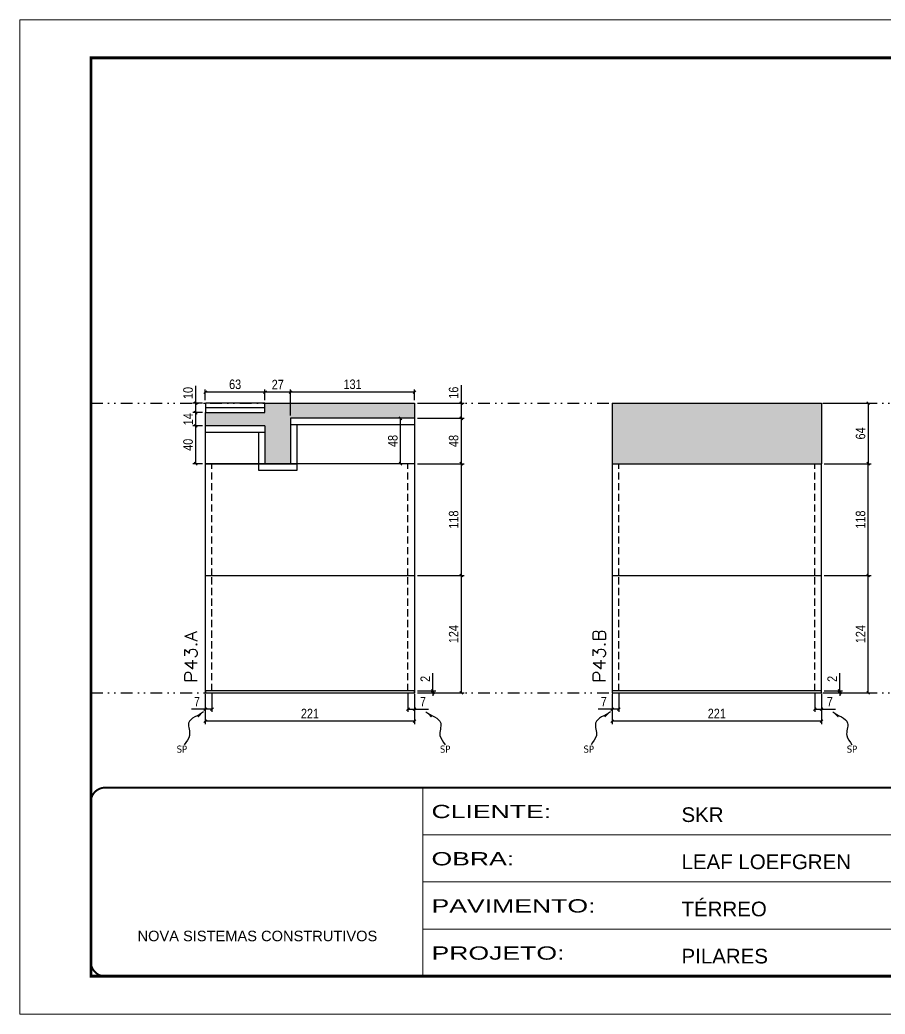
# Model space of a CAD drawing. Extents: x 14400 to 27878, y -21631 to 6985.
# Drawn here: x 14400 to 15314, y -12442 to -11392 of the extents above; entities that cross this region are included whole.
import ezdxf

# ---------------------------------------------------------------- set-up
doc = ezdxf.new("R2010")
doc.units = 0
for name, pattern in [('CONTINUO', [0]), ('DASHED', [0.75, 0.5, -0.25]), ('DIVIDE2', [0.625, 0.25, -0.125, 0, -0.125, 0, -0.125]), ('HIDDEN', [0.375, 0.25, -0.125])]:
    doc.linetypes.add(name, pattern=pattern)
for name, color, linetype in [('COTA', 241, 'Continuous'), ('Nível', 160, 'Continuous'), ('Painéis', 200, 'Continuous'), ('SARR_2.2x10', 60, 'Continuous'), ('SARR_2.2x7', 40, 'Continuous'), ('Sarrafo de Pressão', 42, 'HIDDEN'), ('texto', 7, 'Continuous')]:
    doc.layers.add(name, color=color, linetype=linetype)
for name, color, linetype, lineweight in [('Folhas', 255, 'Continuous', 9), ('SARRAFO DE PRESSAO', 251, 'DASHED', 9), ('Texto Seção', 7, 'Continuous', 15)]:
    doc.layers.add(name, color=color, linetype=linetype, lineweight=lineweight)
doc.styles.add('ARIAL', font='arial.ttf')
doc.styles.add('COTA TECNICA', font='techl___.ttf', dxfattribs={"height": 10})
doc.styles.add('COTA TECNICA-50', font='techl___.ttf', dxfattribs={"height": 10})
doc.styles.add('REGUA-120', font='ROMANS.shx', dxfattribs={"height": 15})
doc.styles.get("Standard").update_dxf_attribs({"font": 'arial.ttf'})
doc.styles.add('Tecnologia', font='')
doc.styles.get('Tecnologia').set_extended_font_data('Forgotten Futurist')
doc.dimstyles.new('COTA PAINEL-50', dxfattribs={"dimtxt": 10, "dimasz": 3, "dimexe": 3, "dimexo": 3, "dimgap": 3, "dimtad": 1, "dimdec": 1, "dimzin": 12, "dimdsep": 46, "dimtxsty": 'COTA TECNICA-50', "dimblk1": 'OBLIQUE', "dimblk2": 'OBLIQUE', "dimsah": 1, "dimcen": 0.9, "dimclrd": 4, "dimclre": 4, "dimclrt": 240, "dimadec": 1, "dimazin": 3, "dimtfac": 1, "dimtdec": 1, "dimtmove": 0, "dimatfit": 3, "dimfxl": 1, "dimtolj": 1, "dimtzin": 12, "dimarcsym": 0})
doc.dimstyles.new('PAINEL', dxfattribs={"dimtxt": 10, "dimasz": 3, "dimexe": 3, "dimexo": 3, "dimgap": 3, "dimtad": 1, "dimdec": 1, "dimzin": 12, "dimdsep": 46, "dimtxsty": 'COTA TECNICA', "dimblk1": 'OBLIQUE', "dimblk2": 'OBLIQUE', "dimsah": 1, "dimcen": 0.9, "dimclrd": 4, "dimclre": 4, "dimclrt": 240, "dimadec": 1, "dimazin": 3, "dimtfac": 1, "dimtdec": 1, "dimtmove": 0, "dimatfit": 3, "dimfxl": 1, "dimtolj": 1, "dimtzin": 12, "dimarcsym": 0})
doc.dimstyles.get("Standard").update_dxf_attribs({"dimtxt": 0.18, "dimasz": 0.18, "dimexe": 0.18, "dimexo": 0.0625, "dimgap": 0.09, "dimtad": 0, "dimtih": 1, "dimtoh": 1, "dimdec": 4, "dimzin": 0, "dimdsep": 46, "dimtxsty": 'Standard', "dimcen": 0.09, "dimadec": 0, "dimazin": 0, "dimtfac": 1, "dimtdec": 4, "dimtofl": 0, "dimtmove": 0, "dimatfit": 3, "dimfxl": 1, "dimtolj": 1, "dimtzin": 0, "dimarcsym": 0})

# ---------------------------------------------------------------- blocks, each defined once
blk = doc.blocks.new('9999999999')
at = {"color": 30, "linetype": 'CONTINUO'}
for p, q in [((98564.6, 34230.2), (98564.6, 34429.4)), ((98564.6, 34379.6), (99584, 34379.6)), ((98564.6, 34329.8), (99488, 34329.8)), ((98564.6, 34280), (99488, 34280))]:
    blk.add_line(p, q, dxfattribs=at)
at = {"color": 30, "linetype": 'CONTINUO', "const_width": 2}
blk.add_lwpolyline([(99584, 34230.2), (99584, 34414.4, 0.414214), (99569, 34429.4), (98229, 34429.4, 0.414214), (98214, 34414.4), (98214, 34245.2, 0.414214), (98229, 34230.2), (99584, 34230.2)], format="xyb", dxfattribs=at)
at = {"layer": 'Folhas'}
blk.add_lwpolyline([(98139, 34190.2), (99624, 34190.2), (99624, 35240.2), (98139, 35240.2)], close=True, dxfattribs=at)
at = {"layer": 'Folhas', "color": 30, "const_width": 3}
blk.add_lwpolyline([(98214, 34230.2), (99584, 34230.2), (99584, 35200.2), (98214, 35200.2)], close=True, dxfattribs=at)
at = {"color": 7, "linetype": 'Continuous', "ltscale": 5, "style": 'ARIAL'}
for s, height, p in [('SKR', 15.48, (98837.7, 34393.1)), ('LEAF LOEFGREN', 15.483, (98837.7, 34343.3)), ('TÉRREO', 15.48, (98837.7, 34293.5)), ('NOVA SISTEMAS CONSTRUTIVOS', 11.059, (98263.2, 34267.2)), ('PILARES', 15.48, (98837.7, 34243.7))]:
    blk.add_text(s, height=height, dxfattribs=at).set_placement(p)
at = {"layer": 'Folhas', "color": 7, "style": 'Tecnologia', "width": 1.5}
for s, p in [('CLIENTE:', (98573.7, 34397.2)), ('OBRA:', (98573.7, 34347.3)), ('PAVIMENTO:', (98573.7, 34297.5)), ('PROJETO:', (98573.7, 34247.7))]:
    blk.add_text(s, height=14, dxfattribs=at).set_placement(p)
blk = doc.blocks.new('_Oblique')
at = {"color": 0, "linetype": 'ByBlock', "lineweight": -2}
blk.add_line((-0.5, -0.5), (0.5, 0.5), dxfattribs=at)
blk = doc.blocks.new('*D2497')
at = {"layer": 'COTA', "color": 4, "lineweight": -2, "transparency": 16777216}
for p, q in [((14595.8, -12104.2), (14595.8, -12136.1)), ((14816.8, -12104.2), (14816.8, -12136.1)), ((14816.8, -12133.1), (14595.8, -12133.1))]:
    blk.add_line(p, q, dxfattribs=at)
at = {"layer": 'Defpoints', "color": 0, "transparency": 16777216}
for p in [(14595.8, -12101.2), (14816.8, -12101.2), (14595.8, -12133.1)]:
    blk.add_point(p, dxfattribs=at)
at = {"layer": 'COTA', "color": 4, "lineweight": -2, "transparency": 16777216, "xscale": 3, "yscale": 3, "zscale": 3, "rotation": 180}
blk.add_blockref('_Oblique', (14595.8, -12133.1), dxfattribs=at)
at = {"layer": 'COTA', "color": 4, "lineweight": -2, "transparency": 16777216, "xscale": 3, "yscale": 3, "zscale": 3}
blk.add_blockref('_Oblique', (14816.8, -12133.1), dxfattribs=at)
at = {"layer": 'COTA', "color": 240, "transparency": 16777216, "insert": (14706.3, -12125), "char_height": 10, "attachment_point": 5, "style": 'COTA TECNICA'}
blk.add_mtext('\\A1;221', dxfattribs=at)
blk = doc.blocks.new('*D2498')
at = {"layer": 'COTA', "color": 4, "lineweight": -2, "transparency": 16777216}
for p, q in [((14809.8, -12104.2), (14809.8, -12123.4)), ((14816.8, -12106.2), (14816.8, -12123.4)), ((14809.8, -12120.4), (14816.8, -12120.4)), ((14816.8, -12120.4), (14831.6, -12120.4))]:
    blk.add_line(p, q, dxfattribs=at)
at = {"layer": 'Defpoints', "color": 0, "transparency": 16777216}
for p in [(14809.8, -12101.2), (14816.8, -12103.2), (14816.8, -12120.4)]:
    blk.add_point(p, dxfattribs=at)
at = {"layer": 'COTA', "color": 4, "lineweight": -2, "transparency": 16777216, "xscale": 3, "yscale": 3, "zscale": 3, "rotation": 180}
blk.add_blockref('_Oblique', (14809.8, -12120.4), dxfattribs=at)
at = {"layer": 'COTA', "color": 4, "lineweight": -2, "transparency": 16777216, "xscale": 3, "yscale": 3, "zscale": 3}
blk.add_blockref('_Oblique', (14816.8, -12120.4), dxfattribs=at)
at = {"layer": 'COTA', "color": 240, "transparency": 16777216, "insert": (14825.7, -12112.4), "char_height": 10, "attachment_point": 5, "style": 'COTA TECNICA-50'}
blk.add_mtext('\\A1;7', dxfattribs=at)
blk = doc.blocks.new('*D2499')
at = {"layer": 'COTA', "color": 4, "lineweight": -2, "transparency": 16777216}
for p, q in [((14595.8, -12106.2), (14595.8, -12123.4)), ((14602.8, -12104.2), (14602.8, -12123.4)), ((14595.8, -12120.4), (14581.1, -12120.4)), ((14602.8, -12120.4), (14595.8, -12120.4))]:
    blk.add_line(p, q, dxfattribs=at)
at = {"layer": 'Defpoints', "color": 0, "transparency": 16777216}
for p in [(14595.8, -12103.2), (14602.8, -12101.2), (14595.8, -12120.4)]:
    blk.add_point(p, dxfattribs=at)
at = {"layer": 'COTA', "color": 4, "lineweight": -2, "transparency": 16777216, "xscale": 3, "yscale": 3, "zscale": 3, "rotation": 180}
blk.add_blockref('_Oblique', (14595.8, -12120.4), dxfattribs=at)
at = {"layer": 'COTA', "color": 4, "lineweight": -2, "transparency": 16777216, "xscale": 3, "yscale": 3, "zscale": 3}
blk.add_blockref('_Oblique', (14602.8, -12120.4), dxfattribs=at)
at = {"layer": 'COTA', "color": 240, "transparency": 16777216, "insert": (14587, -12112.4), "char_height": 10, "attachment_point": 5, "style": 'COTA TECNICA-50'}
blk.add_mtext('\\A1;7', dxfattribs=at)
blk = doc.blocks.new('*D2500')
at = {"layer": 'COTA', "color": 4, "lineweight": -2, "transparency": 16777216}
for p, q in [((14836.1, -12101.2), (14836.1, -12082.4)), ((14819.8, -12101.2), (14839.1, -12101.2)), ((14819.8, -12103.2), (14839.1, -12103.2)), ((14836.1, -12103.2), (14836.1, -12101.2)), ((14836.1, -12103.2), (14836.1, -12106.2))]:
    blk.add_line(p, q, dxfattribs=at)
at = {"layer": 'Defpoints', "color": 0, "transparency": 16777216}
for p in [(14816.8, -12101.2), (14816.8, -12103.2), (14836.1, -12103.2)]:
    blk.add_point(p, dxfattribs=at)
at = {"layer": 'COTA', "color": 4, "lineweight": -2, "transparency": 16777216, "xscale": 3, "yscale": 3, "zscale": 3}
for p, rotation in [((14836.1, -12101.2), 270), ((14836.1, -12103.2), 90)]:
    blk.add_blockref('_Oblique', p, dxfattribs=dict(at, rotation=rotation))
at = {"layer": 'COTA', "color": 240, "transparency": 16777216, "insert": (14828.1, -12088.4), "char_height": 10, "attachment_point": 5, "rotation": 90, "style": 'COTA TECNICA-50'}
blk.add_mtext('\\A1;2', dxfattribs=at)
blk = doc.blocks.new('*D2501')
at = {"layer": 'COTA', "color": 4, "linetype": 'ByBlock', "lineweight": -2, "transparency": 16777216}
for p, q in [((14819.8, -11979.2), (14869.2, -11979.2)), ((14866.2, -12103.2), (14866.2, -11979.2)), ((14819.8, -12103.2), (14869.2, -12103.2))]:
    blk.add_line(p, q, dxfattribs=at)
at = {"layer": 'Defpoints', "color": 0, "linetype": 'ByBlock', "transparency": 16777216}
for p in [(14816.8, -11979.2), (14866.2, -11979.2), (14816.8, -12103.2)]:
    blk.add_point(p, dxfattribs=at)
at = {"layer": 'COTA', "color": 4, "linetype": 'ByBlock', "lineweight": -2, "transparency": 16777216, "xscale": 3, "yscale": 3, "zscale": 3}
for p, rotation in [((14866.2, -11979.2), 90), ((14866.2, -12103.2), 270)]:
    blk.add_blockref('_Oblique', p, dxfattribs=dict(at, rotation=rotation))
at = {"layer": 'COTA', "color": 240, "linetype": 'ByBlock', "transparency": 16777216, "insert": (14858.1, -12041.2), "char_height": 10, "attachment_point": 5, "rotation": 90, "style": 'COTA TECNICA'}
blk.add_mtext('\\A1;124', dxfattribs=at)
blk = doc.blocks.new('*D2502')
at = {"layer": 'COTA', "color": 4, "linetype": 'ByBlock', "lineweight": -2, "transparency": 16777216}
for p, q in [((14819.8, -11979.2), (14869.2, -11979.2)), ((14866.2, -12103.2), (14866.2, -11979.2)), ((14819.8, -12103.2), (14869.2, -12103.2))]:
    blk.add_line(p, q, dxfattribs=at)
at = {"layer": 'Defpoints', "color": 0, "linetype": 'ByBlock', "transparency": 16777216}
for p in [(14816.8, -11979.2), (14866.2, -11979.2), (14816.8, -12103.2)]:
    blk.add_point(p, dxfattribs=at)
at = {"layer": 'COTA', "color": 4, "linetype": 'ByBlock', "lineweight": -2, "transparency": 16777216, "xscale": 3, "yscale": 3, "zscale": 3}
for p, rotation in [((14866.2, -11979.2), 90), ((14866.2, -12103.2), 270)]:
    blk.add_blockref('_Oblique', p, dxfattribs=dict(at, rotation=rotation))
at = {"layer": 'COTA', "color": 240, "linetype": 'ByBlock', "transparency": 16777216, "insert": (14858.1, -12041.2), "char_height": 10, "attachment_point": 5, "rotation": 90, "style": 'COTA TECNICA'}
blk.add_mtext('\\A1;124', dxfattribs=at)
blk = doc.blocks.new('*D2503')
at = {"layer": 'COTA', "color": 4, "lineweight": -2, "transparency": 16777216}
for p, q in [((14592.8, -11821.2), (14582.7, -11821.2)), ((14585.7, -11861.2), (14585.7, -11821.2)), ((14592.8, -11861.2), (14582.7, -11861.2))]:
    blk.add_line(p, q, dxfattribs=at)
at = {"layer": 'Defpoints', "color": 0, "transparency": 16777216}
for p in [(14585.7, -11821.2), (14595.8, -11821.2), (14595.8, -11861.2)]:
    blk.add_point(p, dxfattribs=at)
at = {"layer": 'COTA', "color": 4, "lineweight": -2, "transparency": 16777216, "xscale": 3, "yscale": 3, "zscale": 3}
for p, rotation in [((14585.7, -11821.2), 90), ((14585.7, -11861.2), 270)]:
    blk.add_blockref('_Oblique', p, dxfattribs=dict(at, rotation=rotation))
at = {"layer": 'COTA', "color": 240, "transparency": 16777216, "insert": (14577.6, -11841.2), "char_height": 10, "attachment_point": 5, "rotation": 90, "style": 'COTA TECNICA'}
blk.add_mtext('\\A1;40', dxfattribs=at)
blk = doc.blocks.new('*D2504')
at = {"layer": 'COTA', "color": 4, "lineweight": -2, "transparency": 16777216}
for p, q in [((14592.8, -11807.2), (14582.7, -11807.2)), ((14585.7, -11821.2), (14585.7, -11807.2)), ((14592.8, -11821.2), (14582.7, -11821.2))]:
    blk.add_line(p, q, dxfattribs=at)
at = {"layer": 'Defpoints', "color": 0, "transparency": 16777216}
for p in [(14585.7, -11807.2), (14595.8, -11807.2), (14595.8, -11821.2)]:
    blk.add_point(p, dxfattribs=at)
at = {"layer": 'COTA', "color": 4, "lineweight": -2, "transparency": 16777216, "xscale": 3, "yscale": 3, "zscale": 3}
for p, rotation in [((14585.7, -11807.2), 90), ((14585.7, -11821.2), 270)]:
    blk.add_blockref('_Oblique', p, dxfattribs=dict(at, rotation=rotation))
at = {"layer": 'COTA', "color": 240, "transparency": 16777216, "insert": (14577.7, -11814.2), "char_height": 10, "attachment_point": 5, "rotation": 90, "style": 'COTA TECNICA'}
blk.add_mtext('\\A1;14', dxfattribs=at)
blk = doc.blocks.new('*D2505')
at = {"layer": 'COTA', "color": 4, "lineweight": -2, "transparency": 16777216}
for p, q in [((14585.7, -11797.2), (14585.7, -11778.8)), ((14592.8, -11797.2), (14582.7, -11797.2)), ((14585.7, -11807.2), (14585.7, -11797.2)), ((14592.8, -11807.2), (14582.7, -11807.2))]:
    blk.add_line(p, q, dxfattribs=at)
at = {"layer": 'Defpoints', "color": 0, "transparency": 16777216}
for p in [(14585.7, -11797.2), (14595.8, -11797.2), (14595.8, -11807.2)]:
    blk.add_point(p, dxfattribs=at)
at = {"layer": 'COTA', "color": 4, "lineweight": -2, "transparency": 16777216, "xscale": 3, "yscale": 3, "zscale": 3}
for p, rotation in [((14585.7, -11797.2), 90), ((14585.7, -11807.2), 270)]:
    blk.add_blockref('_Oblique', p, dxfattribs=dict(at, rotation=rotation))
at = {"layer": 'COTA', "color": 240, "transparency": 16777216, "insert": (14577.6, -11786.5), "char_height": 10, "attachment_point": 5, "rotation": 90, "style": 'COTA TECNICA'}
blk.add_mtext('\\A1;10', dxfattribs=at)
blk = doc.blocks.new('*D2506')
at = {"layer": 'COTA', "color": 4, "lineweight": -2, "transparency": 16777216}
for p, q in [((14819.8, -11813.2), (14869.2, -11813.2)), ((14866.2, -11861.2), (14866.2, -11813.2)), ((14819.8, -11861.2), (14869.2, -11861.2))]:
    blk.add_line(p, q, dxfattribs=at)
at = {"layer": 'Defpoints', "color": 0, "transparency": 16777216}
for p in [(14816.8, -11813.2), (14866.2, -11813.2), (14816.8, -11861.2)]:
    blk.add_point(p, dxfattribs=at)
at = {"layer": 'COTA', "color": 4, "lineweight": -2, "transparency": 16777216, "xscale": 3, "yscale": 3, "zscale": 3}
for p, rotation in [((14866.2, -11813.2), 90), ((14866.2, -11861.2), 270)]:
    blk.add_blockref('_Oblique', p, dxfattribs=dict(at, rotation=rotation))
at = {"layer": 'COTA', "color": 240, "transparency": 16777216, "insert": (14858.1, -11837.2), "char_height": 10, "attachment_point": 5, "rotation": 90, "style": 'COTA TECNICA'}
blk.add_mtext('\\A1;48', dxfattribs=at)
blk = doc.blocks.new('*D2507')
at = {"layer": 'COTA', "color": 4, "lineweight": -2, "transparency": 16777216}
for p, q in [((14685.8, -11810.2), (14685.8, -11782.7)), ((14816.8, -11785.7), (14685.8, -11785.7)), ((14816.8, -11794.2), (14816.8, -11782.7))]:
    blk.add_line(p, q, dxfattribs=at)
at = {"layer": 'Defpoints', "color": 0, "transparency": 16777216}
for p in [(14685.8, -11785.7), (14816.8, -11797.2), (14685.8, -11813.2)]:
    blk.add_point(p, dxfattribs=at)
at = {"layer": 'COTA', "color": 4, "lineweight": -2, "transparency": 16777216, "xscale": 3, "yscale": 3, "zscale": 3, "rotation": 180}
blk.add_blockref('_Oblique', (14685.8, -11785.7), dxfattribs=at)
at = {"layer": 'COTA', "color": 4, "lineweight": -2, "transparency": 16777216, "xscale": 3, "yscale": 3, "zscale": 3}
blk.add_blockref('_Oblique', (14816.8, -11785.7), dxfattribs=at)
at = {"layer": 'COTA', "color": 240, "transparency": 16777216, "insert": (14751.3, -11777.4), "char_height": 10, "attachment_point": 5, "style": 'COTA TECNICA'}
blk.add_mtext('\\A1;131', dxfattribs=at)
blk = doc.blocks.new('*D2508')
at = {"layer": 'COTA', "color": 4, "lineweight": -2, "transparency": 16777216}
for p, q in [((14658.8, -11794.2), (14658.8, -11782.7)), ((14685.8, -11785.7), (14658.8, -11785.7)), ((14685.8, -11810.2), (14685.8, -11782.7))]:
    blk.add_line(p, q, dxfattribs=at)
at = {"layer": 'Defpoints', "color": 0, "transparency": 16777216}
for p in [(14658.8, -11785.7), (14658.8, -11797.2), (14685.8, -11813.2)]:
    blk.add_point(p, dxfattribs=at)
at = {"layer": 'COTA', "color": 4, "lineweight": -2, "transparency": 16777216, "xscale": 3, "yscale": 3, "zscale": 3, "rotation": 180}
blk.add_blockref('_Oblique', (14658.8, -11785.7), dxfattribs=at)
at = {"layer": 'COTA', "color": 4, "lineweight": -2, "transparency": 16777216, "xscale": 3, "yscale": 3, "zscale": 3}
blk.add_blockref('_Oblique', (14685.8, -11785.7), dxfattribs=at)
at = {"layer": 'COTA', "color": 240, "transparency": 16777216, "insert": (14672.3, -11777.6), "char_height": 10, "attachment_point": 5, "style": 'COTA TECNICA'}
blk.add_mtext('\\A1;27', dxfattribs=at)
blk = doc.blocks.new('*D2509')
at = {"layer": 'COTA', "color": 4, "lineweight": -2, "transparency": 16777216}
for p, q in [((14595.8, -11794.2), (14595.8, -11782.7)), ((14658.8, -11785.7), (14595.8, -11785.7)), ((14658.8, -11794.2), (14658.8, -11782.7))]:
    blk.add_line(p, q, dxfattribs=at)
at = {"layer": 'Defpoints', "color": 0, "transparency": 16777216}
for p in [(14595.8, -11785.7), (14595.8, -11797.2), (14658.8, -11797.2)]:
    blk.add_point(p, dxfattribs=at)
at = {"layer": 'COTA', "color": 4, "lineweight": -2, "transparency": 16777216, "xscale": 3, "yscale": 3, "zscale": 3, "rotation": 180}
blk.add_blockref('_Oblique', (14595.8, -11785.7), dxfattribs=at)
at = {"layer": 'COTA', "color": 4, "lineweight": -2, "transparency": 16777216, "xscale": 3, "yscale": 3, "zscale": 3}
blk.add_blockref('_Oblique', (14658.8, -11785.7), dxfattribs=at)
at = {"layer": 'COTA', "color": 240, "transparency": 16777216, "insert": (14627.3, -11777.4), "char_height": 10, "attachment_point": 5, "style": 'COTA TECNICA'}
blk.add_mtext('\\A1;63', dxfattribs=at)
blk = doc.blocks.new('*D2510')
at = {"layer": 'COTA', "color": 4, "lineweight": -2, "transparency": 16777216}
for p, q in [((15025.5, -12104.2), (15025.5, -12136.1)), ((15246.5, -12104.2), (15246.5, -12136.1)), ((15246.5, -12133.1), (15025.5, -12133.1))]:
    blk.add_line(p, q, dxfattribs=at)
at = {"layer": 'Defpoints', "color": 0, "transparency": 16777216}
for p in [(15025.5, -12101.2), (15246.5, -12101.2), (15025.5, -12133.1)]:
    blk.add_point(p, dxfattribs=at)
at = {"layer": 'COTA', "color": 4, "lineweight": -2, "transparency": 16777216, "xscale": 3, "yscale": 3, "zscale": 3, "rotation": 180}
blk.add_blockref('_Oblique', (15025.5, -12133.1), dxfattribs=at)
at = {"layer": 'COTA', "color": 4, "lineweight": -2, "transparency": 16777216, "xscale": 3, "yscale": 3, "zscale": 3}
blk.add_blockref('_Oblique', (15246.5, -12133.1), dxfattribs=at)
at = {"layer": 'COTA', "color": 240, "transparency": 16777216, "insert": (15136, -12125), "char_height": 10, "attachment_point": 5, "style": 'COTA TECNICA'}
blk.add_mtext('\\A1;221', dxfattribs=at)
blk = doc.blocks.new('*D2511')
at = {"layer": 'COTA', "color": 4, "lineweight": -2, "transparency": 16777216}
for p, q in [((15239.5, -12104.2), (15239.5, -12123.4)), ((15246.5, -12106.2), (15246.5, -12123.4)), ((15239.5, -12120.4), (15246.5, -12120.4)), ((15246.5, -12120.4), (15261.3, -12120.4))]:
    blk.add_line(p, q, dxfattribs=at)
at = {"layer": 'Defpoints', "color": 0, "transparency": 16777216}
for p in [(15239.5, -12101.2), (15246.5, -12103.2), (15246.5, -12120.4)]:
    blk.add_point(p, dxfattribs=at)
at = {"layer": 'COTA', "color": 4, "lineweight": -2, "transparency": 16777216, "xscale": 3, "yscale": 3, "zscale": 3, "rotation": 180}
blk.add_blockref('_Oblique', (15239.5, -12120.4), dxfattribs=at)
at = {"layer": 'COTA', "color": 4, "lineweight": -2, "transparency": 16777216, "xscale": 3, "yscale": 3, "zscale": 3}
blk.add_blockref('_Oblique', (15246.5, -12120.4), dxfattribs=at)
at = {"layer": 'COTA', "color": 240, "transparency": 16777216, "insert": (15255.4, -12112.4), "char_height": 10, "attachment_point": 5, "style": 'COTA TECNICA-50'}
blk.add_mtext('\\A1;7', dxfattribs=at)
blk = doc.blocks.new('*D2512')
at = {"layer": 'COTA', "color": 4, "lineweight": -2, "transparency": 16777216}
for p, q in [((15025.5, -12106.2), (15025.5, -12123.4)), ((15032.5, -12104.2), (15032.5, -12123.4)), ((15025.5, -12120.4), (15010.8, -12120.4)), ((15032.5, -12120.4), (15025.5, -12120.4))]:
    blk.add_line(p, q, dxfattribs=at)
at = {"layer": 'Defpoints', "color": 0, "transparency": 16777216}
for p in [(15025.5, -12103.2), (15032.5, -12101.2), (15025.5, -12120.4)]:
    blk.add_point(p, dxfattribs=at)
at = {"layer": 'COTA', "color": 4, "lineweight": -2, "transparency": 16777216, "xscale": 3, "yscale": 3, "zscale": 3, "rotation": 180}
blk.add_blockref('_Oblique', (15025.5, -12120.4), dxfattribs=at)
at = {"layer": 'COTA', "color": 4, "lineweight": -2, "transparency": 16777216, "xscale": 3, "yscale": 3, "zscale": 3}
blk.add_blockref('_Oblique', (15032.5, -12120.4), dxfattribs=at)
at = {"layer": 'COTA', "color": 240, "transparency": 16777216, "insert": (15016.7, -12112.4), "char_height": 10, "attachment_point": 5, "style": 'COTA TECNICA-50'}
blk.add_mtext('\\A1;7', dxfattribs=at)
blk = doc.blocks.new('*D2513')
at = {"layer": 'COTA', "color": 4, "lineweight": -2, "transparency": 16777216}
for p, q in [((15265.8, -12101.2), (15265.8, -12082.4)), ((15249.5, -12101.2), (15268.8, -12101.2)), ((15249.5, -12103.2), (15268.8, -12103.2)), ((15265.8, -12103.2), (15265.8, -12101.2)), ((15265.8, -12103.2), (15265.8, -12106.2))]:
    blk.add_line(p, q, dxfattribs=at)
at = {"layer": 'Defpoints', "color": 0, "transparency": 16777216}
for p in [(15246.5, -12101.2), (15246.5, -12103.2), (15265.8, -12103.2)]:
    blk.add_point(p, dxfattribs=at)
at = {"layer": 'COTA', "color": 4, "lineweight": -2, "transparency": 16777216, "xscale": 3, "yscale": 3, "zscale": 3}
for p, rotation in [((15265.8, -12101.2), 270), ((15265.8, -12103.2), 90)]:
    blk.add_blockref('_Oblique', p, dxfattribs=dict(at, rotation=rotation))
at = {"layer": 'COTA', "color": 240, "transparency": 16777216, "insert": (15257.8, -12088.4), "char_height": 10, "attachment_point": 5, "rotation": 90, "style": 'COTA TECNICA-50'}
blk.add_mtext('\\A1;2', dxfattribs=at)
blk = doc.blocks.new('*D2514')
at = {"layer": 'COTA', "color": 4, "linetype": 'ByBlock', "lineweight": -2, "transparency": 16777216}
for p, q in [((15249.5, -11979.2), (15298.9, -11979.2)), ((15295.9, -12103.2), (15295.9, -11979.2)), ((15249.5, -12103.2), (15298.9, -12103.2))]:
    blk.add_line(p, q, dxfattribs=at)
at = {"layer": 'Defpoints', "color": 0, "linetype": 'ByBlock', "transparency": 16777216}
for p in [(15246.5, -11979.2), (15295.9, -11979.2), (15246.5, -12103.2)]:
    blk.add_point(p, dxfattribs=at)
at = {"layer": 'COTA', "color": 4, "linetype": 'ByBlock', "lineweight": -2, "transparency": 16777216, "xscale": 3, "yscale": 3, "zscale": 3}
for p, rotation in [((15295.9, -11979.2), 90), ((15295.9, -12103.2), 270)]:
    blk.add_blockref('_Oblique', p, dxfattribs=dict(at, rotation=rotation))
at = {"layer": 'COTA', "color": 240, "linetype": 'ByBlock', "transparency": 16777216, "insert": (15287.8, -12041.2), "char_height": 10, "attachment_point": 5, "rotation": 90, "style": 'COTA TECNICA'}
blk.add_mtext('\\A1;124', dxfattribs=at)
blk = doc.blocks.new('*D2515')
at = {"layer": 'COTA', "color": 4, "linetype": 'ByBlock', "lineweight": -2, "transparency": 16777216}
for p, q in [((15249.5, -11979.2), (15298.9, -11979.2)), ((15295.9, -12103.2), (15295.9, -11979.2)), ((15249.5, -12103.2), (15298.9, -12103.2))]:
    blk.add_line(p, q, dxfattribs=at)
at = {"layer": 'Defpoints', "color": 0, "linetype": 'ByBlock', "transparency": 16777216}
for p in [(15246.5, -11979.2), (15295.9, -11979.2), (15246.5, -12103.2)]:
    blk.add_point(p, dxfattribs=at)
at = {"layer": 'COTA', "color": 4, "linetype": 'ByBlock', "lineweight": -2, "transparency": 16777216, "xscale": 3, "yscale": 3, "zscale": 3}
for p, rotation in [((15295.9, -11979.2), 90), ((15295.9, -12103.2), 270)]:
    blk.add_blockref('_Oblique', p, dxfattribs=dict(at, rotation=rotation))
at = {"layer": 'COTA', "color": 240, "linetype": 'ByBlock', "transparency": 16777216, "insert": (15287.8, -12041.2), "char_height": 10, "attachment_point": 5, "rotation": 90, "style": 'COTA TECNICA'}
blk.add_mtext('\\A1;124', dxfattribs=at)
blk = doc.blocks.new('*D2516')
at = {"layer": 'COTA', "color": 4, "lineweight": -2, "transparency": 16777216}
for p, q in [((15249.5, -11861.2), (15298.9, -11861.2)), ((15295.9, -11979.2), (15295.9, -11861.2)), ((15249.5, -11979.2), (15298.9, -11979.2))]:
    blk.add_line(p, q, dxfattribs=at)
at = {"layer": 'Defpoints', "color": 0, "transparency": 16777216}
for p in [(15246.5, -11861.2), (15295.9, -11861.2), (15246.5, -11979.2)]:
    blk.add_point(p, dxfattribs=at)
at = {"layer": 'COTA', "color": 4, "lineweight": -2, "transparency": 16777216, "xscale": 3, "yscale": 3, "zscale": 3}
for p, rotation in [((15295.9, -11861.2), 90), ((15295.9, -11979.2), 270)]:
    blk.add_blockref('_Oblique', p, dxfattribs=dict(at, rotation=rotation))
at = {"layer": 'COTA', "color": 240, "transparency": 16777216, "insert": (15287.8, -11920.2), "char_height": 10, "attachment_point": 5, "rotation": 90, "style": 'COTA TECNICA'}
blk.add_mtext('\\A1;118', dxfattribs=at)
blk = doc.blocks.new('*D2517')
at = {"layer": 'COTA', "color": 4, "lineweight": -2, "transparency": 16777216}
for p, q in [((15249.5, -11797.2), (15298.9, -11797.2)), ((15295.9, -11797.2), (15295.9, -11861.2)), ((15249.5, -11861.2), (15298.9, -11861.2))]:
    blk.add_line(p, q, dxfattribs=at)
at = {"layer": 'Defpoints', "color": 0, "transparency": 16777216}
for p in [(15246.5, -11797.2), (15246.5, -11861.2), (15295.9, -11861.2)]:
    blk.add_point(p, dxfattribs=at)
at = {"layer": 'COTA', "color": 4, "lineweight": -2, "transparency": 16777216, "xscale": 3, "yscale": 3, "zscale": 3}
for p, rotation in [((15295.9, -11797.2), 90), ((15295.9, -11861.2), 270)]:
    blk.add_blockref('_Oblique', p, dxfattribs=dict(at, rotation=rotation))
at = {"layer": 'COTA', "color": 240, "transparency": 16777216, "insert": (15287.8, -11829.2), "char_height": 10, "attachment_point": 5, "rotation": 90, "style": 'COTA TECNICA'}
blk.add_mtext('\\A1;64', dxfattribs=at)
blk = doc.blocks.new('*D2518')
at = {"layer": 'COTA', "color": 4, "lineweight": -2, "transparency": 16777216}
for p, q in [((14866.2, -11797.2), (14866.2, -11778.2)), ((14819.8, -11797.2), (14869.2, -11797.2)), ((14866.2, -11813.2), (14866.2, -11797.2)), ((14819.8, -11813.2), (14869.2, -11813.2))]:
    blk.add_line(p, q, dxfattribs=at)
at = {"layer": 'Defpoints', "color": 0, "transparency": 16777216}
for p in [(14816.8, -11797.2), (14866.2, -11797.2), (14816.8, -11813.2)]:
    blk.add_point(p, dxfattribs=at)
at = {"layer": 'COTA', "color": 4, "lineweight": -2, "transparency": 16777216, "xscale": 3, "yscale": 3, "zscale": 3}
for p, rotation in [((14866.2, -11797.2), 90), ((14866.2, -11813.2), 270)]:
    blk.add_blockref('_Oblique', p, dxfattribs=dict(at, rotation=rotation))
at = {"layer": 'COTA', "color": 240, "transparency": 16777216, "insert": (14858.1, -11786.2), "char_height": 10, "attachment_point": 5, "rotation": 90, "style": 'COTA TECNICA'}
blk.add_mtext('\\A1;16', dxfattribs=at)
blk = doc.blocks.new('*D2519')
at = {"layer": 'COTA', "color": 4, "lineweight": -2, "transparency": 16777216}
for p, q in [((14819.8, -11861.2), (14869.2, -11861.2)), ((14866.2, -11979.2), (14866.2, -11861.2)), ((14819.8, -11979.2), (14869.2, -11979.2))]:
    blk.add_line(p, q, dxfattribs=at)
at = {"layer": 'Defpoints', "color": 0, "transparency": 16777216}
for p in [(14816.8, -11861.2), (14866.2, -11861.2), (14816.8, -11979.2)]:
    blk.add_point(p, dxfattribs=at)
at = {"layer": 'COTA', "color": 4, "lineweight": -2, "transparency": 16777216, "xscale": 3, "yscale": 3, "zscale": 3}
for p, rotation in [((14866.2, -11861.2), 90), ((14866.2, -11979.2), 270)]:
    blk.add_blockref('_Oblique', p, dxfattribs=dict(at, rotation=rotation))
at = {"layer": 'COTA', "color": 240, "transparency": 16777216, "insert": (14858.1, -11920.2), "char_height": 10, "attachment_point": 5, "rotation": 90, "style": 'COTA TECNICA'}
blk.add_mtext('\\A1;118', dxfattribs=at)
blk = doc.blocks.new('*D2618')
at = {"layer": 'COTA', "color": 4, "lineweight": -2, "transparency": 16777216}
for p, q in [((14806.8, -11813.2), (14799, -11813.2)), ((14802, -11861.2), (14802, -11813.2)), ((14806.8, -11861.2), (14799, -11861.2))]:
    blk.add_line(p, q, dxfattribs=at)
at = {"layer": 'Defpoints', "color": 0, "transparency": 16777216}
for p in [(14802, -11813.2), (14809.8, -11813.2), (14809.8, -11861.2)]:
    blk.add_point(p, dxfattribs=at)
at = {"layer": 'COTA', "color": 4, "lineweight": -2, "transparency": 16777216, "xscale": 3, "yscale": 3, "zscale": 3}
for p, rotation in [((14802, -11813.2), 90), ((14802, -11861.2), 270)]:
    blk.add_blockref('_Oblique', p, dxfattribs=dict(at, rotation=rotation))
at = {"layer": 'COTA', "color": 240, "transparency": 16777216, "insert": (14793.9, -11837.2), "char_height": 10, "attachment_point": 5, "rotation": 90, "style": 'COTA TECNICA'}
blk.add_mtext('\\A1;48', dxfattribs=at)

msp = doc.modelspace()

# ---------------------------------------------------------------- hatches: boundary and pattern name
at = {"layer": 'COTA'}
h = msp.add_hatch(dxfattribs=at)
h.set_pattern_fill('AR-CONC', color=256, scale=0.03)
h.paths.add_polyline_path([(14685.82, -11813.19), (14816.82, -11813.19), (14816.82, -11797.19), (14658.82, -11797.19), (14658.82, -11807.19), (14595.82, -11807.19), (14595.82, -11821.19), (14658.82, -11821.19), (14658.82, -11861.19), (14685.82, -11861.19)])
h = msp.add_hatch(dxfattribs=at)
h.set_pattern_fill('AR-CONC', color=256, scale=0.03)
h.set_pattern_definition([(50, (-1598.5, -4594.3004), (5.4655401, -0.4781726), [0.5715, -6.2865]), (355, (-1598.5, -4594.3004), (-1.0573026, 5.7317054), [0.4572, -5.0292175]), (100.451445, (-1598.0445, -4594.3403), (4.4082374, 5.2535326), [0.4857003, -5.3427073]), (46.1842, (-1598.5, -4592.7764), (8.1323712, -1.2612698), [0.85725, -9.42975]), (96.63556, (-1597.822, -4592.8815), (7.122124, 7.4227837), [0.7285507, -8.0140682]), (351.18415, (-1598.5, -4592.7764), (7.122124, 7.4227837), [0.685799, -7.543792]), (21, (-1597.738, -4593.1574), (4.5484317, -3.067956), [0.5715, -6.2865]), (326, (-1597.738, -4593.1574), (1.8540609, 5.525639), [0.4572, -5.0292]), (71.451445, (-1597.359, -4593.413), (6.4024926, 2.457683), [0.4857003, -5.3426981]), (37.5, (-1598.5, -4594.3004), (0.0926581, 2.53665117), [0, -4.96824, 0, -5.1054, 0, -5.04825]), (7.5, (-1598.5, -4594.3004), (2.00458988, 3.00541724), [0, -2.91084, 0, -4.85394, 0, -1.92405]), (327.5, (-1600.1993, -4594.3004), (4.06771786, -0.17186232), [0, -1.905, 0, -5.9436, 0, -7.8867]), (317.5, (-1600.9613, -4594.3004), (4.44387544, 0.7627947), [0, -2.4765, 0, -3.94716, 0, -5.6007])])
h.paths.add_polyline_path([(15246.52, -11797.19), (15025.52, -11797.19), (15025.52, -11861.19), (15246.52, -11861.19)])

# ---------------------------------------------------------------- linework, layer by layer
for p, q in [((14658.82, -11797.19), (14816.82, -11797.19)), ((14816.82, -11797.19), (14816.82, -11813.19)), ((15025.52, -11797.19), (15025.52, -11861.19)), ((15025.52, -11797.19), (15246.52, -11797.19)), ((15246.52, -11797.19), (15246.52, -11861.19)), ((14595.82, -11821.19), (14595.82, -11807.19)), ((14685.82, -11861.19), (14692.82, -11861.19)), ((14692.82, -11868.19), (14692.82, -11861.19))]:
    msp.add_line(p, q, dxfattribs=at)
at = {"layer": 'Nível', "color": 4, "linetype": 'DIVIDE2', "ltscale": 50}
for p, q in [((14474.97, -11797.19), (15844.97, -11797.19)), ((14474.97, -12103.19), (15844.97, -12103.19))]:
    msp.add_line(p, q, dxfattribs=at)
at = {"layer": 'Painéis'}
for p, q in [((14595.82, -12103.19), (14595.82, -11821.19)), ((14658.82, -11821.19), (14595.82, -11821.19)), ((14658.82, -11821.19), (14658.82, -11861.19)), ((14816.82, -11813.19), (14685.82, -11813.19)), ((14685.82, -11813.19), (14685.82, -11861.19)), ((14816.82, -11813.19), (14816.82, -12103.19)), ((14595.82, -11861.19), (14685.82, -11861.19)), ((14816.82, -11861.19), (14595.82, -11861.19)), ((15025.52, -11861.19), (15246.52, -11861.19)), ((15025.52, -11861.19), (15025.52, -12101.19)), ((15246.52, -12101.19), (15246.52, -11861.19)), ((14595.82, -11979.19), (14816.82, -11979.19)), ((15025.52, -11979.19), (15246.52, -11979.19)), ((14595.82, -12103.19), (14816.82, -12103.19))]:
    msp.add_line(p, q, dxfattribs=at)
for points in [[(14595.82, -11807.19), (14658.82, -11807.19), (14658.82, -11797.19), (14595.82, -11797.19)], [(14816.82, -12101.19), (14595.82, -12101.19), (14595.82, -12103.19), (14816.82, -12103.19)], [(15246.52, -12101.19), (15025.52, -12101.19), (15025.52, -12103.19), (15246.52, -12103.19)]]:
    msp.add_lwpolyline(points, close=True, dxfattribs=at)
at = {"layer": 'SARR_2.2x10'}
msp.add_line((14658.82, -11802.19), (14595.82, -11802.19), dxfattribs=at)
at = {"layer": 'SARR_2.2x7'}
for p, q in [((14816.82, -11820.19), (14685.82, -11820.19)), ((14692.82, -11861.19), (14692.82, -11820.19)), ((14658.82, -11828.19), (14595.82, -11828.19)), ((14651.82, -11828.19), (14651.82, -11868.19)), ((14651.82, -11868.19), (14692.82, -11868.19))]:
    msp.add_line(p, q, dxfattribs=at)
at = {"layer": 'Sarrafo de Pressão', "ltscale": 30}
for p, q in [((14602.82, -11979.19), (14602.82, -11861.19)), ((14809.82, -11979.19), (14809.82, -11861.19)), ((15032.52, -11979.19), (15032.52, -11861.19)), ((15239.52, -11979.19), (15239.52, -11861.19)), ((14602.82, -12101.19), (14602.82, -11979.19)), ((14809.82, -12101.19), (14809.82, -11979.19)), ((15032.52, -12101.19), (15032.52, -11979.19)), ((15239.52, -12101.19), (15239.52, -11979.19))]:
    msp.add_line(p, q, dxfattribs=at)

# ---------------------------------------------------------------- block references
at = {"layer": 'SARRAFO DE PRESSAO', "color": 6, "linetype": 'ByBlock'}
msp.add_blockref('9999999999', (-83739.01, -46632.68), dxfattribs=at)

# ---------------------------------------------------------------- texts
at = {"layer": 'texto', "color": 0, "char_height": 7.5, "attachment_point": 5}
for insert in [(14571.04, -12162.68), (14849.07, -12162.68), (15000.74, -12162.68), (15278.77, -12162.68)]:
    msp.add_mtext('{\\fTahoma|b0|i0|c0|p34;\\C4;SP}', dxfattribs=dict(at, insert=insert))
at = {"layer": 'Texto Seção', "style": 'REGUA-120', "width": 1.1}
for s, p in [('P43.A', (14587.08, -12092.43)), ('P43.B', (15018.27, -12092.43))]:
    msp.add_text(s, height=13, rotation=90, dxfattribs=at).set_placement(p)

# ---------------------------------------------------------------- dimensions: what is measured, and where the dimension line sits
at = {"layer": 'COTA'}
for base, p1, p2, angle, dimstyle, picture, middle in [((14585.73, -11797.19), (14595.82, -11807.19), (14595.82, -11797.19), 90, 'PAINEL', '*D2505', (14577.62, -11786.48)), ((14685.82, -11785.66), (14816.82, -11797.19), (14685.82, -11813.19), 180, 'PAINEL', '*D2507', (14751.32, -11777.44)), ((14866.19, -11797.19), (14816.82, -11813.19), (14816.82, -11797.19), 90, 'PAINEL', '*D2518', (14858.09, -11786.18)), ((15295.89, -11861.19), (15246.52, -11797.19), (15246.52, -11861.19), 90, 'PAINEL', '*D2517', (15287.79, -11829.19)), ((14801.99, -11813.19), (14809.82, -11861.19), (14809.82, -11813.19), 90, 'PAINEL', '*D2618', (14793.9, -11837.19)), ((14866.19, -11813.19), (14816.82, -11861.19), (14816.82, -11813.19), 90, 'PAINEL', '*D2506', (14858.09, -11837.19)), ((14585.73, -11821.19), (14595.82, -11861.19), (14595.82, -11821.19), 90, 'PAINEL', '*D2503', (14577.62, -11841.19)), ((14866.19, -11861.19), (14816.82, -11979.19), (14816.82, -11861.19), 90, 'PAINEL', '*D2519', (14858.09, -11920.19)), ((15295.89, -11861.19), (15246.52, -11979.19), (15246.52, -11861.19), 90, 'PAINEL', '*D2516', (15287.79, -11920.19)), ((14595.82, -12120.43), (14602.82, -12101.19), (14595.82, -12103.19), 180, 'COTA PAINEL-50', '*D2499', (14586.95, -12112.36)), ((15025.52, -12120.43), (15032.52, -12101.19), (15025.52, -12103.19), 180, 'COTA PAINEL-50', '*D2512', (15016.66, -12112.36))]:
    dim = msp.add_linear_dim(base=base, p1=p1, p2=p2, angle=angle, dimstyle=dimstyle, dxfattribs=at)
    dim.commit()
    dim.dimension.update_dxf_attribs({"geometry": picture, "text_midpoint": middle})
for base, p1, p2, override, picture, middle in [((14595.82, -11785.66), (14658.82, -11797.19), (14595.82, -11797.19), {"dimtmove": 1}, '*D2509', (14627.32, -11777.44)), ((14658.82, -11785.66), (14685.82, -11813.19), (14658.82, -11797.19), {"dimtmove": 1}, '*D2508', (14672.32, -11777.59)), ((14595.82, -12133.09), (14816.82, -12101.19), (14595.82, -12101.19), {"dimarcsym": 2}, '*D2497', (14706.32, -12125.03)), ((15025.52, -12133.09), (15246.52, -12101.19), (15025.52, -12101.19), {"dimarcsym": 2}, '*D2510', (15136.02, -12125.03))]:
    dim = msp.add_linear_dim(base=base, p1=p1, p2=p2, angle=180, dimstyle='PAINEL', override=override, dxfattribs=at)
    dim.commit()
    dim.dimension.update_dxf_attribs({"geometry": picture, "text_midpoint": middle})
for base, p1, p2, dimstyle, picture, middle in [((14585.73, -11807.19), (14595.82, -11821.19), (14595.82, -11807.19), 'PAINEL', '*D2504', (14585.73, -11814.19)), ((14836.08, -12103.19), (14816.82, -12101.19), (14816.82, -12103.19), 'COTA PAINEL-50', '*D2500', (14836.08, -12088.44)), ((15265.78, -12103.19), (15246.52, -12101.19), (15246.52, -12103.19), 'COTA PAINEL-50', '*D2513', (15265.78, -12088.44))]:
    dim = msp.add_linear_dim(base=base, p1=p1, p2=p2, angle=90, dimstyle=dimstyle, dxfattribs=at)
    dim.commit()
    dim.dimension.update_dxf_attribs({"geometry": picture, "text_midpoint": middle, "dimtype": 160})
at = {"layer": 'COTA', "linetype": 'ByBlock'}
for p1, p2, picture, middle in [((14816.82, -12103.19), (14816.82, -11979.19), '*D2501', (14858.11, -12041.19)), ((14816.82, -12103.19), (14816.82, -11979.19), '*D2502', (14858.11, -12041.19)), ((15246.52, -12103.19), (15246.52, -11979.19), '*D2514', (15287.82, -12041.19)), ((15246.52, -12103.19), (15246.52, -11979.19), '*D2515', (15287.82, -12041.19))]:
    dim = msp.add_aligned_dim(p1=p1, p2=p2, distance=-49.37, dimstyle='PAINEL', dxfattribs=at)
    dim.commit()
    dim.dimension.update_dxf_attribs({"geometry": picture, "text_midpoint": middle})
at = {"layer": 'COTA'}
for base, p1, p2, picture, middle in [((14816.82, -12120.43), (14809.82, -12101.19), (14816.82, -12103.19), '*D2498', (14825.69, -12112.36)), ((15246.52, -12120.43), (15239.52, -12101.19), (15246.52, -12103.19), '*D2511', (15255.39, -12112.36))]:
    dim = msp.add_linear_dim(base=base, p1=p1, p2=p2, dimstyle='COTA PAINEL-50', dxfattribs=at)
    dim.commit()
    dim.dimension.update_dxf_attribs({"geometry": picture, "text_midpoint": middle})

# ---------------------------------------------------------------- leaders
at = {"layer": 'COTA', "path_type": 1}
for points in [[(14593.99, -12123.37), (14578.21, -12135.21), (14579.13, -12148.21), (14573.58, -12158)], [(14828.65, -12123.37), (14844.43, -12135.21), (14843.51, -12148.21), (14849.06, -12158)], [(15023.69, -12123.37), (15007.91, -12135.21), (15008.83, -12148.21), (15003.28, -12158)], [(15258.35, -12123.37), (15274.13, -12135.21), (15273.21, -12148.21), (15278.76, -12158)]]:
    msp.add_leader(points, dimstyle='Standard', override={"dimasz": 8}, dxfattribs=at)

doc.saveas('drawing.dxf')
